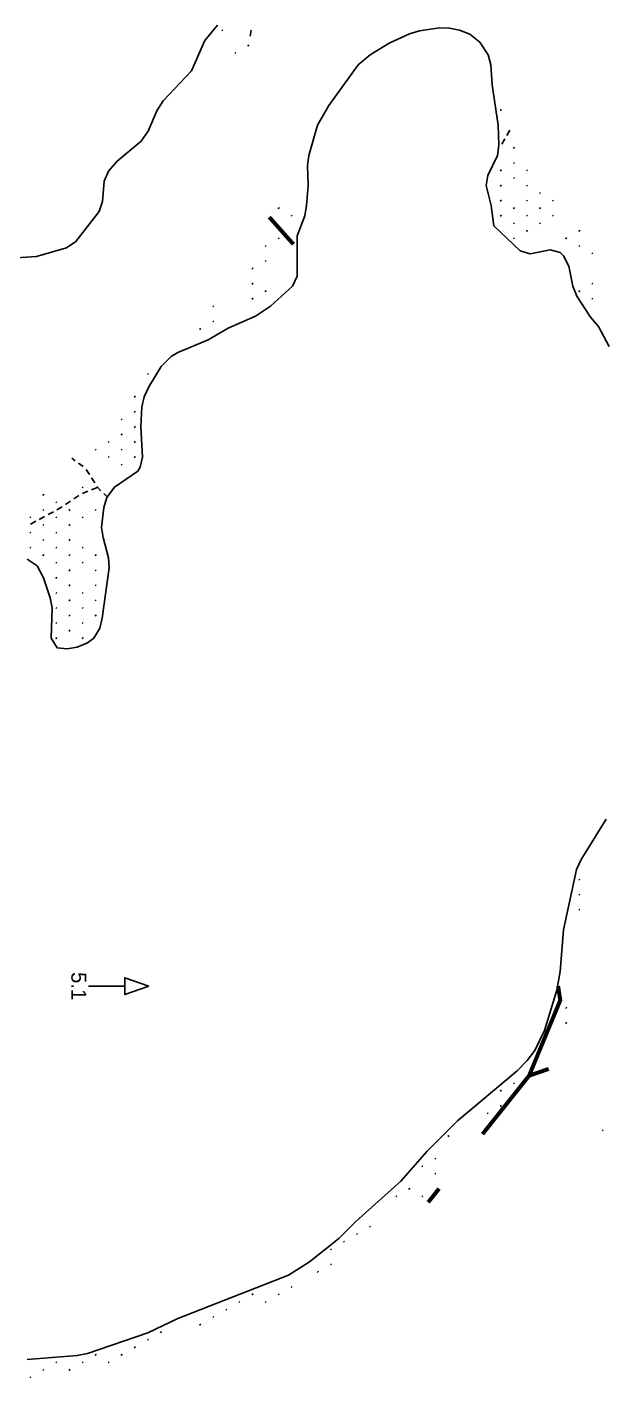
# Model space of a CAD drawing. Header units: millimetres. Extents: x -1 to 1201, y -1 to 901.
# Drawn here: x 591 to 705.6, y 367.3 to 635.9 of the extents above; entities that cross this region are included whole.
import ezdxf
from ezdxf.enums import TextEntityAlignment as Align

# ---------------------------------------------------------------- set-up
doc = ezdxf.new("R2010")
doc.units = ezdxf.units.MM
doc.layers.add('ETCH', color=7, linetype='CONTINUOUS')
doc.layers.add('SCORE', color=5, linetype='CONTINUOUS')

msp = doc.modelspace()

# ---------------------------------------------------------------- linework, layer by layer
at = {"layer": 'ETCH'}
for points in [[(629.661, 635.102), (629.874, 635.314)], [(635.542, 635.243), (635.287, 634.071)], [(634.857, 632.102), (635.07, 632.314)], [(632.259, 630.602), (632.472, 630.814)], [(685.24, 619.474), (685.028, 619.262)], [(686.956, 615.368), (686.348, 614.334)], [(685.942, 613.644), (685.334, 612.61)], [(687.838, 611.974), (687.626, 611.762)], [(685.24, 607.474), (685.028, 607.262)], [(687.838, 608.974), (687.626, 608.762)], [(690.436, 607.474), (690.224, 607.262)], [(685.24, 604.474), (685.028, 604.262)], [(687.838, 605.974), (687.626, 605.762)], [(690.436, 604.474), (690.224, 604.262)], [(693.034, 602.974), (692.822, 602.762)], [(641.074, 599.974), (640.862, 599.762)], [(685.24, 601.474), (685.028, 601.262)], [(687.838, 599.974), (687.626, 599.762)], [(690.436, 601.474), (690.224, 601.262)], [(693.034, 599.974), (692.822, 599.762)], [(695.632, 601.474), (695.42, 601.262)], [(643.672, 598.474), (643.46, 598.262)], [(685.24, 598.474), (685.028, 598.262)], [(687.838, 596.974), (687.626, 596.762)], [(690.436, 598.474), (690.224, 598.262)], [(693.034, 596.974), (692.822, 596.762)], [(695.632, 598.474), (695.42, 598.262)], [(641.074, 593.974), (640.862, 593.762)], [(687.838, 593.974), (687.626, 593.762)], [(690.436, 595.474), (690.224, 595.262)], [(698.23, 593.974), (698.018, 593.762)], [(700.828, 595.474), (700.616, 595.262)], [(638.476, 592.474), (638.264, 592.262)], [(700.828, 592.474), (700.616, 592.262)], [(638.476, 589.474), (638.264, 589.262)], [(703.426, 590.974), (703.214, 590.762)], [(635.878, 587.974), (635.666, 587.762)], [(635.878, 584.974), (635.666, 584.762)], [(638.476, 583.474), (638.264, 583.262)], [(700.828, 583.474), (700.616, 583.262)], [(703.426, 584.974), (703.214, 584.762)], [(628.084, 580.474), (627.872, 580.262)], [(635.878, 581.974), (635.666, 581.762)], [(703.426, 581.974), (703.214, 581.762)], [(625.486, 575.974), (625.274, 575.762)], [(628.084, 577.474), (627.872, 577.262)], [(615.094, 566.974), (614.882, 566.762)], [(612.496, 562.474), (612.284, 562.262)], [(612.496, 559.474), (612.284, 559.262)], [(609.898, 557.974), (609.686, 557.762)], [(612.496, 556.474), (612.284, 556.262)], [(607.3, 553.474), (607.088, 553.262)], [(609.898, 554.974), (609.686, 554.762)], [(612.496, 553.474), (612.284, 553.262)], [(604.702, 551.974), (604.49, 551.762)], [(609.898, 551.974), (609.686, 551.762)], [(599.879, 550.131), (600.201, 549.895), (600.524, 549.658)], [(601.169, 549.185), (602.137, 548.476)], [(607.3, 550.474), (607.088, 550.262)], [(609.898, 548.974), (609.686, 548.762)], [(612.496, 550.474), (612.284, 550.262)], [(602.706, 547.931), (603.346, 546.917)], [(603.774, 546.24), (604.414, 545.226)], [(594.31, 542.974), (594.098, 542.762)], [(600.26, 542.081), (601.251, 542.759)], [(602.104, 544.474), (601.892, 544.262)], [(601.954, 543.132), (603.063, 543.589)], [(603.803, 543.893), (604.913, 544.35)], [(604.842, 544.549), (605.653, 543.671)], [(606.219, 543.106), (606.537, 542.787), (606.856, 542.468)], [(594.31, 539.974), (594.098, 539.762)], [(596.908, 541.474), (596.696, 541.262)], [(596.909, 539.904), (597.949, 540.5)], [(598.61, 540.952), (599.6, 541.63)], [(599.506, 539.974), (599.294, 539.762)], [(604.702, 539.974), (604.49, 539.762)], [(591.712, 538.474), (591.5, 538.262)], [(591.647, 537.022), (592.699, 537.599)], [(593.401, 537.983), (594.453, 538.559)], [(595.155, 538.943), (596.207, 539.52)], [(596.908, 538.474), (596.696, 538.262)], [(602.104, 538.474), (601.892, 538.262)], [(591.712, 535.474), (591.5, 535.262)], [(594.31, 536.974), (594.098, 536.762)], [(596.908, 535.474), (596.696, 535.262)], [(599.506, 536.974), (599.294, 536.762)], [(591.712, 532.474), (591.5, 532.262)], [(594.31, 533.974), (594.098, 533.762)], [(596.908, 532.474), (596.696, 532.262)], [(599.506, 533.974), (599.294, 533.762)], [(602.104, 532.474), (601.892, 532.262)], [(594.31, 530.974), (594.098, 530.762)], [(596.908, 529.474), (596.696, 529.262)], [(599.506, 530.974), (599.294, 530.762)], [(602.104, 529.474), (601.892, 529.262)], [(604.702, 530.974), (604.49, 530.762)], [(599.506, 527.974), (599.294, 527.762)], [(604.702, 527.974), (604.49, 527.762)], [(596.908, 526.474), (596.696, 526.262)], [(599.506, 524.974), (599.294, 524.762)], [(604.702, 524.974), (604.49, 524.762)], [(596.908, 523.474), (596.696, 523.262)], [(599.506, 521.974), (599.294, 521.762)], [(602.104, 523.474), (601.892, 523.262)], [(604.702, 521.974), (604.49, 521.762)], [(596.908, 520.474), (596.696, 520.262)], [(599.506, 518.974), (599.294, 518.762)], [(602.104, 520.474), (601.892, 520.262)], [(604.702, 518.974), (604.49, 518.762)], [(596.908, 517.474), (596.696, 517.262)], [(599.506, 515.974), (599.294, 515.762)], [(602.104, 517.474), (601.892, 517.262)], [(596.908, 514.474), (596.696, 514.262)], [(602.104, 514.474), (601.892, 514.262)], [(700.828, 466.474), (700.616, 466.262)], [(700.828, 463.474), (700.616, 463.262)], [(700.828, 460.474), (700.616, 460.262)], [(603.169, 445.176), (610.369, 445.176)], [(698.23, 440.974), (698.018, 440.762)], [(698.23, 437.974), (698.018, 437.762)], [(685.24, 424.474), (685.028, 424.262)], [(687.838, 425.974), (687.626, 425.762)], [(682.642, 419.974), (682.43, 419.762)], [(685.24, 421.474), (685.028, 421.262)], [(705.472, 416.398), (705.26, 416.61)], [(674.848, 415.474), (674.636, 415.262)], [(669.652, 409.474), (669.44, 409.262)], [(672.25, 410.974), (672.038, 410.762)], [(672.25, 407.974), (672.038, 407.762)], [(664.456, 403.474), (664.244, 403.262)], [(667.054, 404.974), (666.842, 404.762)], [(669.652, 403.474), (669.44, 403.262)], [(656.662, 395.974), (656.45, 395.762)], [(659.26, 397.474), (659.048, 397.262)], [(651.466, 392.974), (651.254, 392.762)], [(654.064, 394.474), (653.852, 394.262)], [(651.466, 389.974), (651.254, 389.762)], [(648.868, 388.474), (648.656, 388.262)], [(643.672, 385.474), (643.46, 385.262)], [(633.28, 382.474), (633.068, 382.262)], [(635.878, 383.974), (635.666, 383.762)], [(638.476, 382.474), (638.264, 382.262)], [(641.074, 383.974), (640.862, 383.762)], [(628.084, 379.474), (627.872, 379.262)], [(630.682, 380.974), (630.47, 380.762)], [(617.692, 376.474), (617.48, 376.262)], [(625.486, 377.974), (625.274, 377.762)], [(612.496, 373.474), (612.284, 373.262)], [(615.094, 374.974), (614.882, 374.762)], [(604.702, 371.974), (604.49, 371.762)], [(609.898, 371.974), (609.686, 371.762)], [(594.31, 368.974), (594.098, 368.762)], [(596.908, 370.474), (596.696, 370.262)], [(599.506, 368.974), (599.294, 368.762)], [(602.104, 370.474), (601.892, 370.262)], [(607.3, 370.474), (607.088, 370.262)], [(591.712, 367.474), (591.5, 367.262)]]:
    msp.add_lwpolyline(points, dxfattribs=at)
at = {"layer": 'ETCH', "const_width": 0.8}
for points in [[(639.116, 598.088), (643.916, 592.688)], [(681.501, 415.751), (690.756, 427.368), (696.956, 442.368), (696.52, 445.204)], [(694.656, 428.718), (690.756, 427.368)], [(670.703, 402.198), (672.863, 404.908)]]:
    msp.add_lwpolyline(points, dxfattribs=at)
at = {"layer": 'ETCH'}
msp.add_lwpolyline([(615.169, 445.176), (610.369, 443.496), (610.369, 446.856)], close=True, dxfattribs=at)
at = {"layer": 'SCORE'}
for points in [[(628.83, 636.264), (626.29, 633.208), (623.653, 627.208), (617.99, 621.208), (616.742, 619.208), (615.02, 615.208), (613.677, 613.208), (608.907, 609.208), (607.183, 607.208), (606.289, 605.208), (605.954, 601.208), (605.278, 599.208), (600.661, 593.208), (598.83, 591.982), (592.83, 590.269), (586.83, 589.89)], [(590.956, 530.072), (592.956, 528.749), (594.26, 526.368), (595.541, 522.368), (595.941, 520.368), (595.725, 514.368), (596.956, 512.436), (598.956, 512.218), (600.956, 512.589), (602.956, 513.439), (604.253, 514.368), (605.419, 516.368), (605.882, 518.368), (607.259, 528.368), (607.182, 530.368), (606.071, 534.368), (605.781, 536.368), (606.223, 540.368), (606.814, 542.368), (608.35, 544.368), (612.956, 547.557), (613.475, 548.368), (613.931, 550.368), (613.548, 556.368), (613.803, 560.368), (614.256, 562.368), (615.15, 564.368), (617.642, 568.368), (619.631, 570.368), (620.956, 571.191), (626.956, 573.669), (630.956, 575.982), (636.354, 578.368), (639.388, 580.368), (643.735, 584.368), (644.629, 586.368), (644.658, 594.368), (646.195, 598.368), (646.486, 600.368), (646.81, 604.368), (646.692, 608.368), (646.973, 610.368), (648.716, 616.368), (650.956, 620.271), (656.791, 628.368), (659.184, 630.368), (662.956, 632.675), (666.956, 634.521), (668.956, 635.117), (672.956, 635.752), (674.956, 635.688), (676.956, 635.279), (678.956, 634.484), (680.956, 632.885), (682.61, 630.368), (683.184, 628.368), (683.43, 624.368), (684.636, 616.368), (684.718, 612.368), (684.49, 610.368), (682.527, 606.368), (682.224, 604.368), (683.248, 600.368), (683.734, 596.368), (688.956, 591.36), (690.956, 590.796), (694.956, 591.554), (696.956, 591.075), (697.627, 590.368), (698.636, 588.368), (699.445, 584.368), (700.229, 582.368), (702.956, 578.195), (704.575, 576.368), (706.657, 572.368)], [(706.051, 478.368), (701.128, 470.368), (700.198, 468.368), (697.588, 456.368), (696.956, 448.086), (696.261, 444.368), (693.819, 436.368), (691.872, 432.368), (690.397, 430.368), (688.396, 428.368), (676.513, 418.368), (670.483, 412.368), (665.261, 406.368), (656.29, 398.368), (652.956, 395.017), (647.134, 390.368), (642.956, 387.684), (620.956, 379.094), (614.956, 376.232), (602.956, 372.158), (600.956, 371.704), (590.956, 370.91)]]:
    msp.add_lwpolyline(points, dxfattribs=at)

# ---------------------------------------------------------------- texts
msp.add_text('5.1', height=3, rotation=270, dxfattribs=at).set_placement((599.769, 445.176), align=Align.CENTER)

doc.saveas('drawing.dxf')
